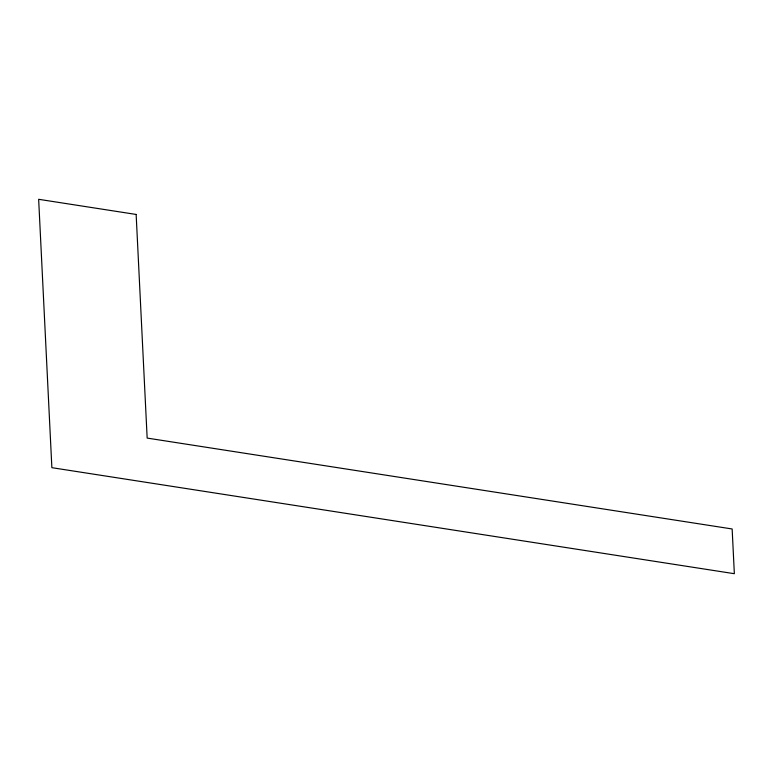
<?xml version="1.0" encoding="UTF-8"?>
<svg xmlns="http://www.w3.org/2000/svg" width="773" height="773" viewBox="0 0 773 773"><rect width="100%" height="100%" fill="white"/><g stroke="black" fill="none" stroke-linecap="round" stroke-linejoin="round"><path stroke-width="1.16" d="M136.145 214.45L38.65 199.299L51.868 467.675L734.35 573.701L732.147 528.974L147.16 438.088L136.145 214.45"/></g></svg>
